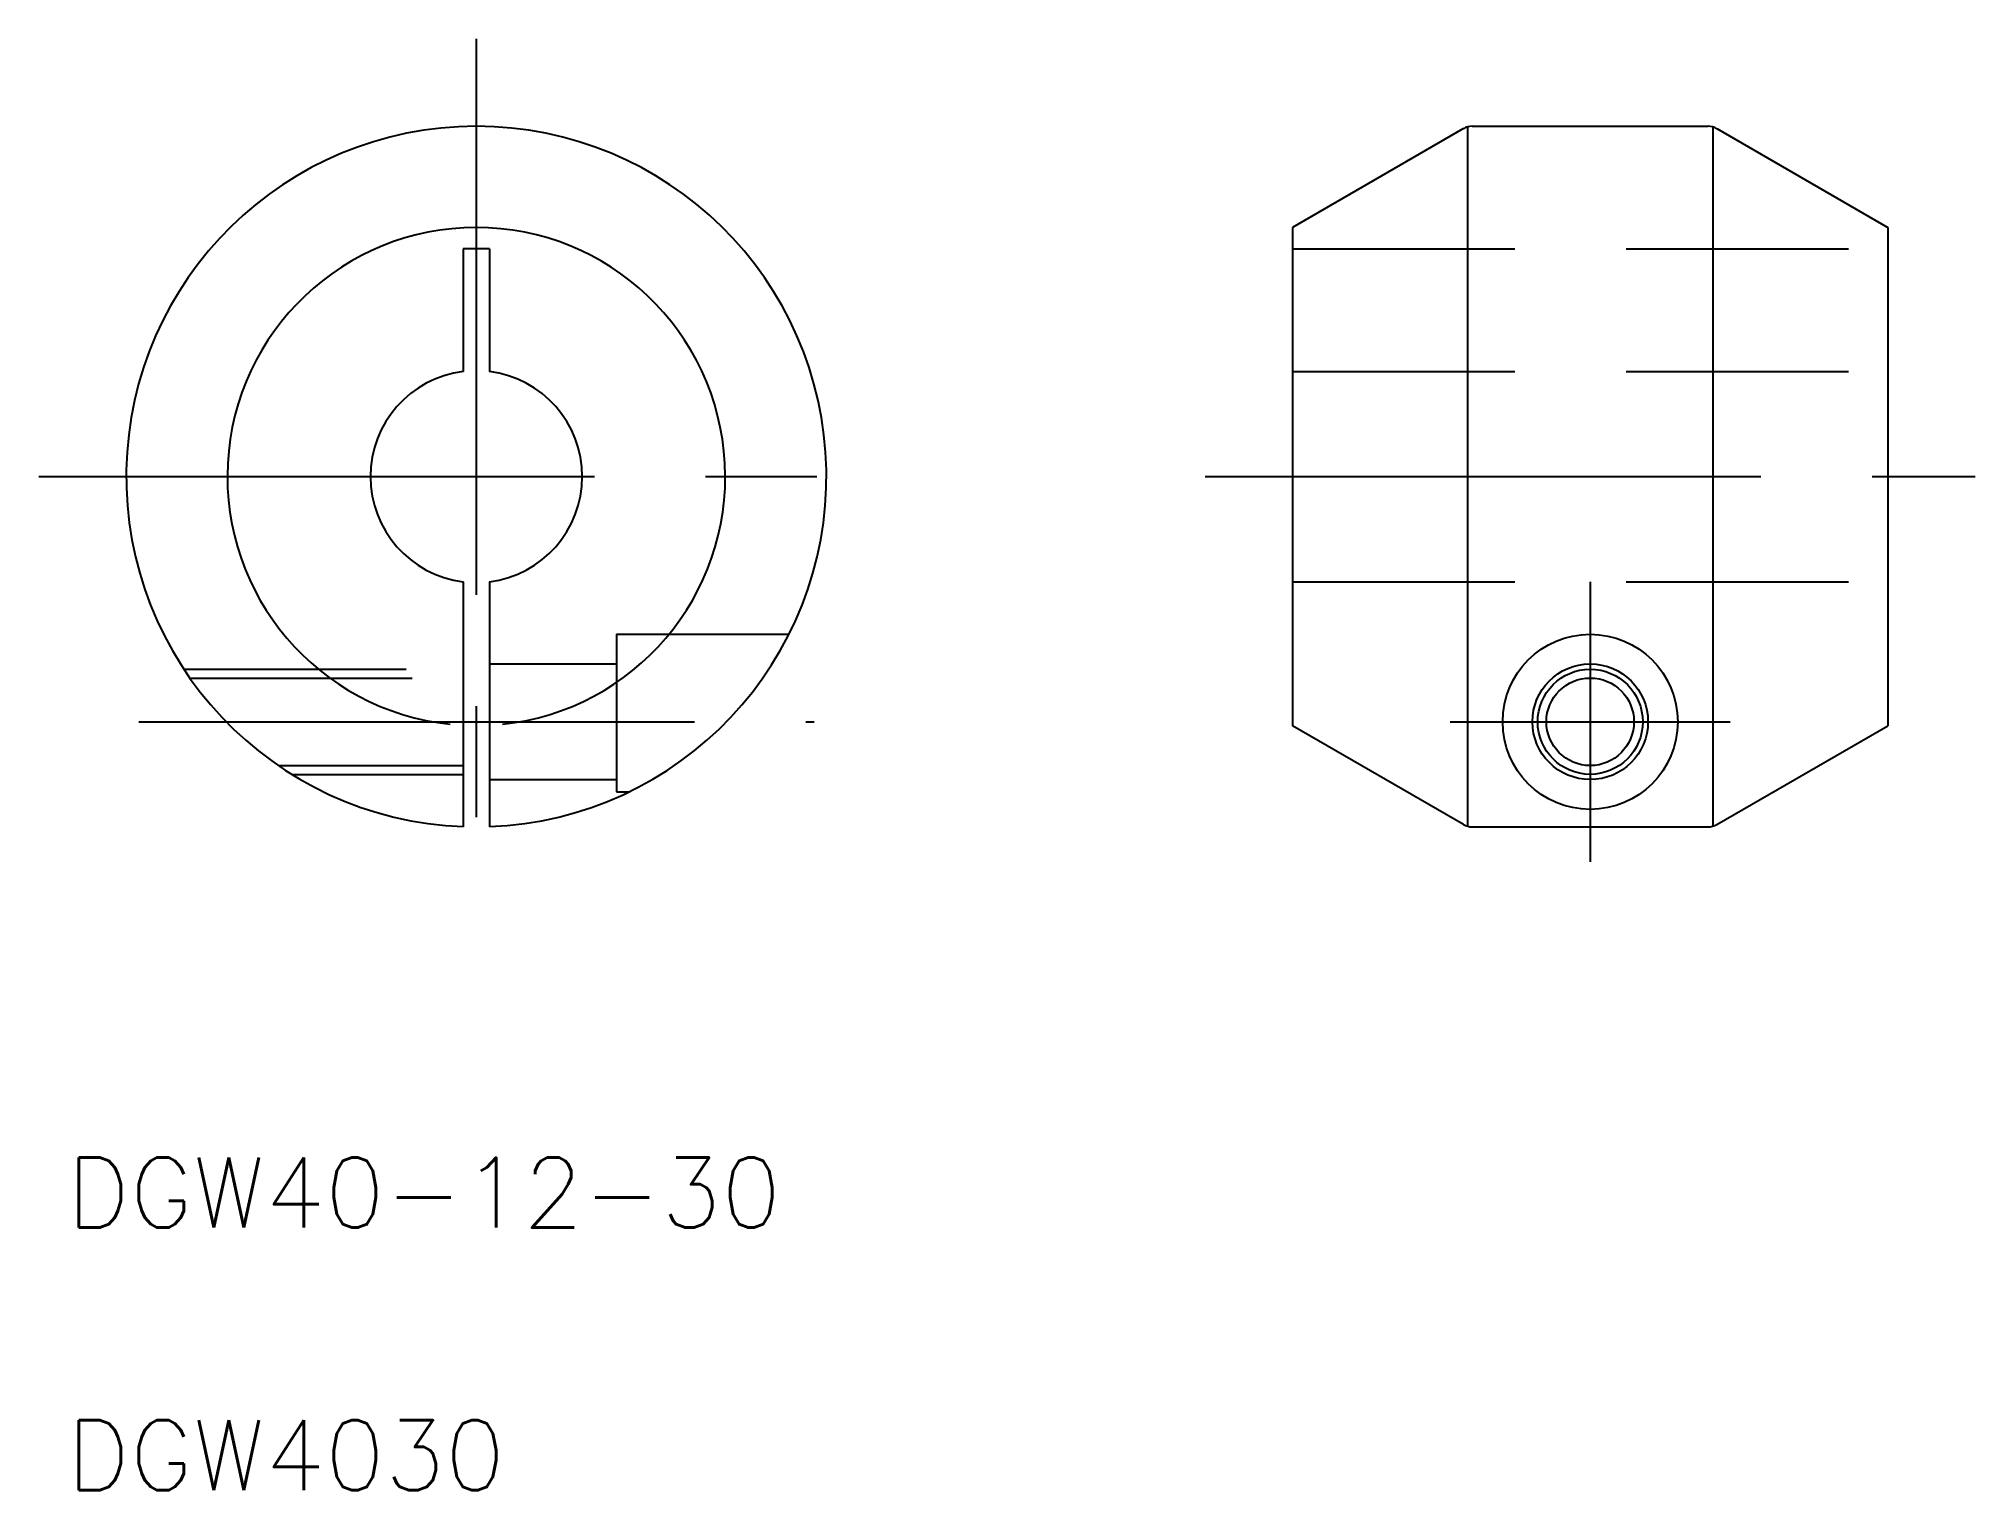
# Model space of a CAD drawing. Extents: x 45 to 156, y 55 to 138.
import ezdxf

# ---------------------------------------------------------------- set-up
doc = ezdxf.new("R2010")
doc.units = 0
doc.linetypes.add('CENTER', pattern=[50.8, 31.75, -6.35, 6.35, -6.35])
doc.linetypes.add('DASHED', pattern=[19.05, 12.7, -6.35])
doc.layers.get('0').update_dxf_attribs({"linetype": 'CONTINUOUS'})
doc.layers.add('CENTER', color=1, linetype='CENTER')
doc.styles.get("Standard").update_dxf_attribs({"font": 'txt.shx'})

msp = doc.modelspace()

# ---------------------------------------------------------------- linework, layer by layer
at = {"color": 7, "linetype": 'CONTINUOUS'}
for p, q in [((126.53, 132.9), (116.77, 127.26)), ((126.77, 132.99), (126.77, 93.07)), ((127.03, 133.03), (140.5, 133.03)), ((140.77, 132.99), (140.77, 93.07)), ((141, 132.9), (150.77, 127.26)), ((116.77, 127.26), (116.77, 98.8)), ((150.77, 127.26), (150.77, 98.8)), ((69.39, 126.03), (69.39, 119.03)), ((70.89, 126.03), (69.39, 126.03)), ((70.89, 126.03), (70.89, 119.03)), ((140.77, 123.01), (140.77, 123.01)), ((140.77, 113.03), (140.77, 113.03)), ((69.39, 107.03), (69.39, 93.04)), ((70.89, 107.03), (70.89, 93.04)), ((126.53, 93.16), (116.77, 98.8)), ((141, 93.16), (150.77, 98.8)), ((127.03, 93.03), (140.5, 93.03))]:
    msp.add_line(p, q, dxfattribs=at)
at = {"color": 3, "linetype": 'DASHED'}
for p, q in [((116.77, 126.03), (150.77, 126.03)), ((116.77, 119.03), (150.77, 119.03)), ((116.77, 107.03), (150.77, 107.03)), ((78.14, 104.03), (78.14, 95.03)), ((78.14, 104.03), (88, 104.03)), ((53.44, 102.03), (69.39, 102.03)), ((70.89, 102.33), (78.14, 102.33)), ((53.78, 101.53), (69.39, 101.53)), ((58.84, 96.53), (69.39, 96.53)), ((59.61, 96.03), (69.39, 96.03)), ((70.89, 95.73), (78.14, 95.73)), ((78.14, 95.03), (78.86, 95.03))]:
    msp.add_line(p, q, dxfattribs=at)
at = {"color": 7, "linetype": 'CONTINUOUS'}
for radius in [5, 3.3, 2.5]:
    msp.add_circle((133.77, 99.03), radius, dxfattribs=at)
at = {"color": 3, "linetype": 'CONTINUOUS'}
msp.add_circle((133.77, 99.03), 3, dxfattribs=at)
at = {"color": 7, "linetype": 'CONTINUOUS'}
for centre, radius, start, end in [((70.14, 113.03), 20, 272.1491, 267.8509), ((127.03, 132.03), 1, 90, 120), ((140.5, 132.03), 1, 60, 90), ((70.14, 113.03), 14.22, 276.053, 263.947), ((70.14, 113.03), 6.05, 97.125, 262.875), ((70.14, 113.03), 6.05, 277.125, 82.875), ((127.03, 94.03), 1, 240, 270), ((140.5, 94.03), 1, 270, 300)]:
    msp.add_arc(centre, radius, start, end, dxfattribs=at)
at = {"layer": 'CENTER', "color": 1, "linetype": 'CENTER'}
for p, q in [((70.14, 138.03), (70.14, 88.03)), ((45.14, 113.03), (95.14, 113.03)), ((111.77, 113.03), (155.77, 113.03)), ((133.77, 107.03), (133.77, 91.03)), ((50.86, 99.03), (89.43, 99.03)), ((125.77, 99.03), (141.77, 99.03))]:
    msp.add_line(p, q, dxfattribs=at)

# ---------------------------------------------------------------- texts
at = {"color": 7, "linetype": 'CONTINUOUS'}
for s, p in [('DGW40-12-30', (46.75, 70.15)), ('DGW4030', (46.75, 55.15))]:
    msp.add_text(s, height=4, dxfattribs=at).set_placement(p)

doc.saveas('drawing.dxf')
